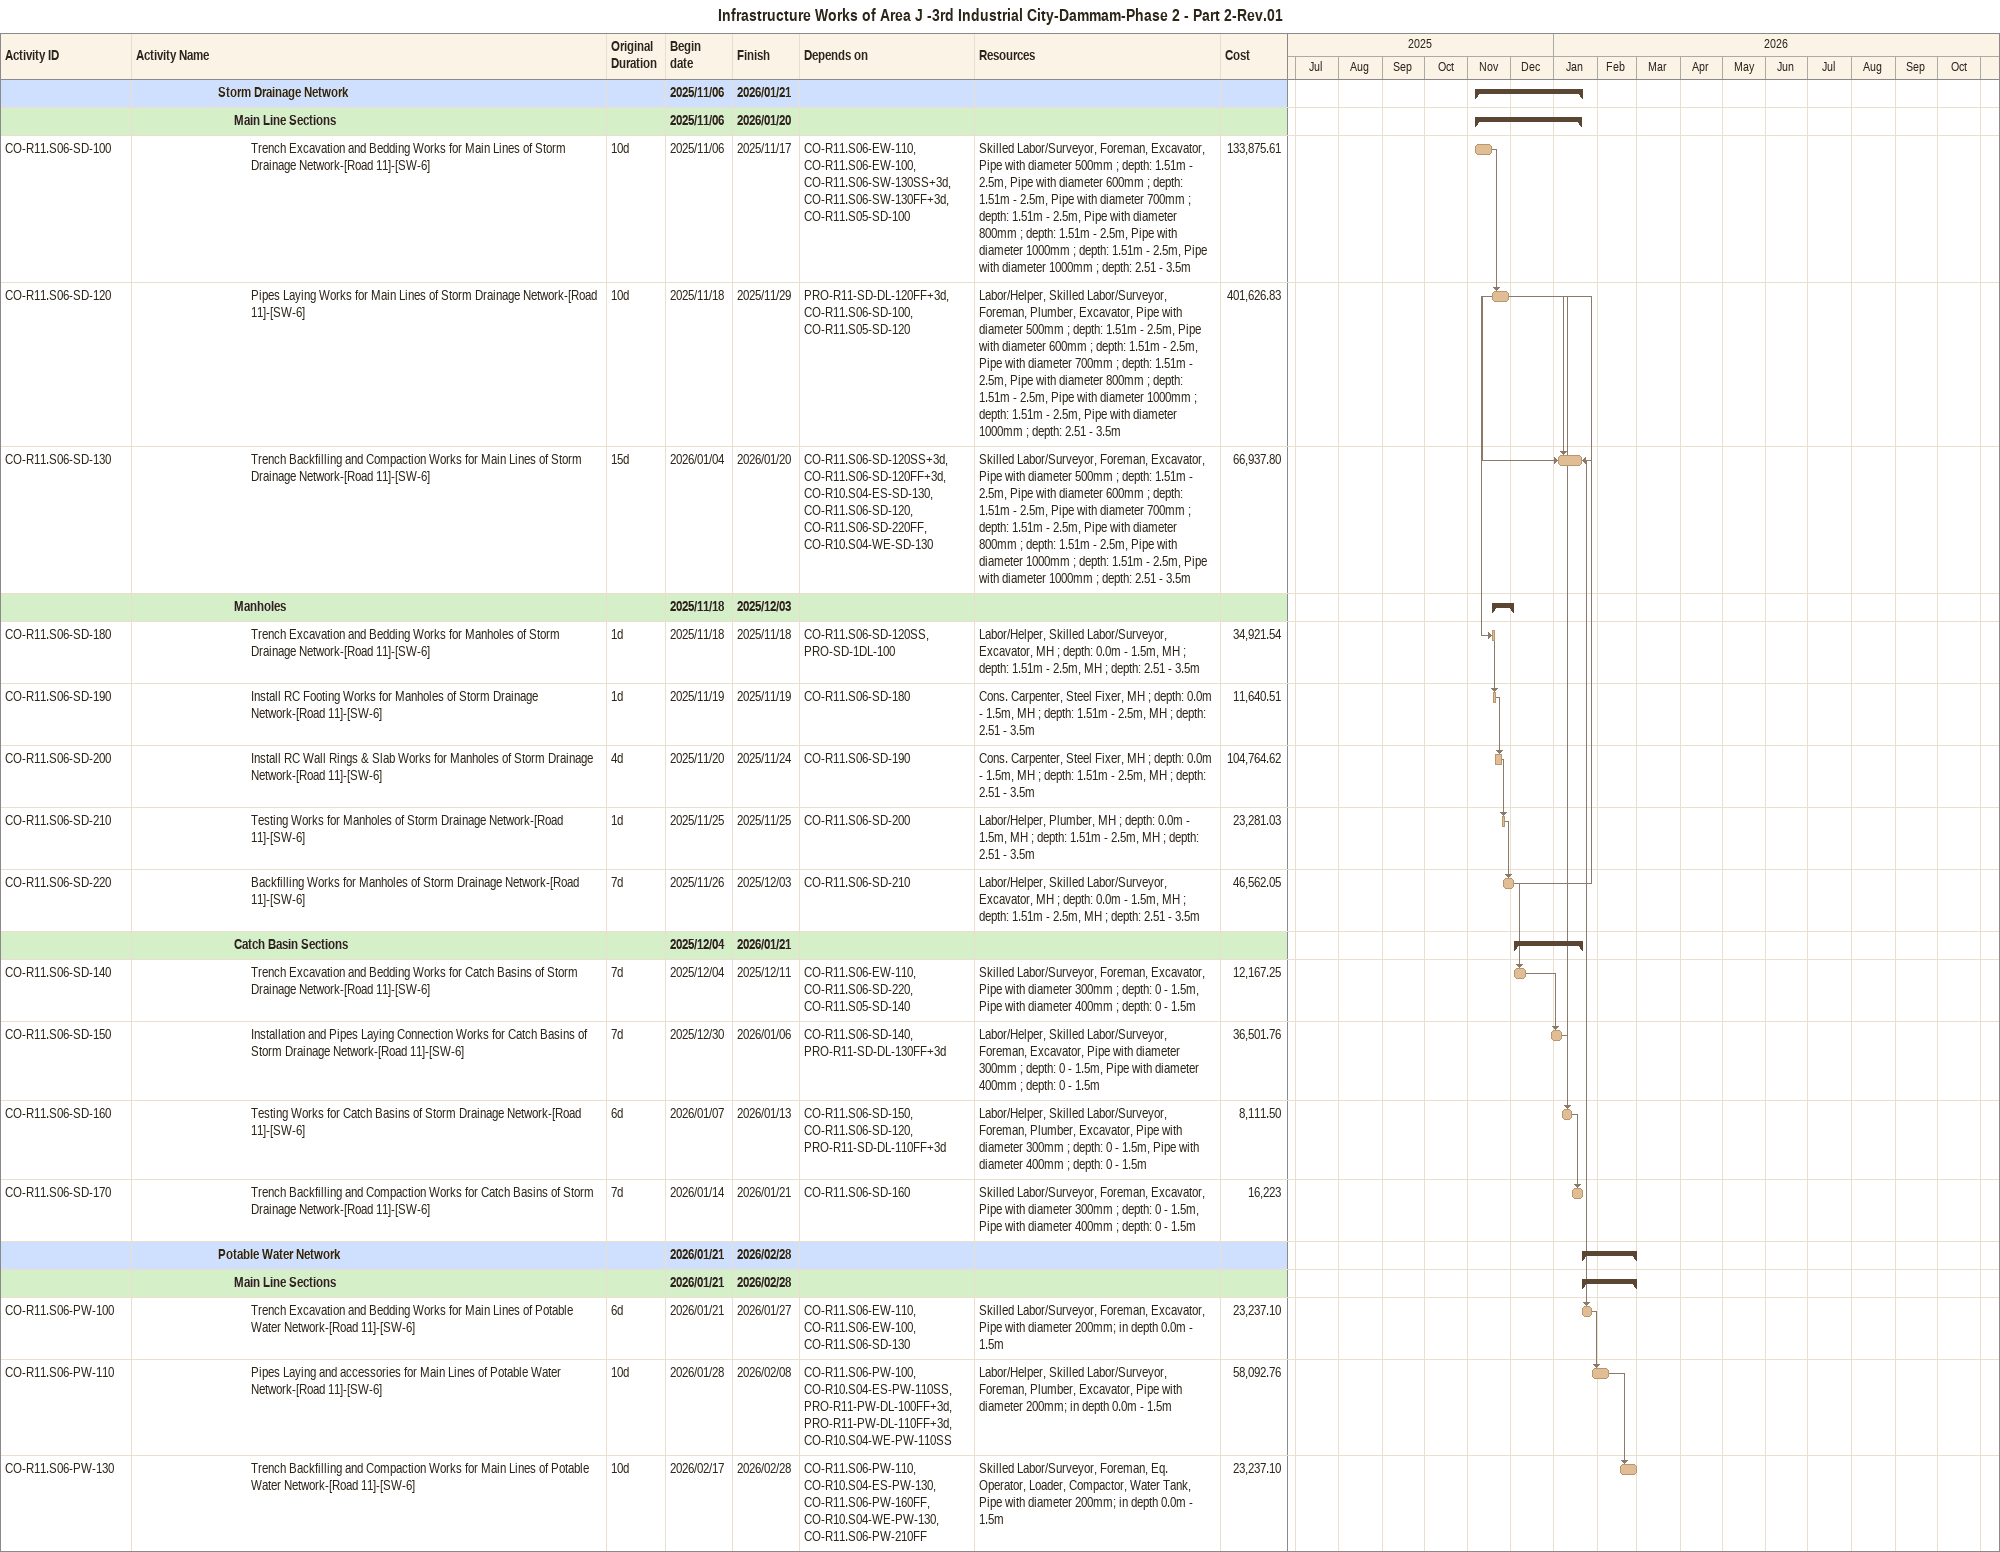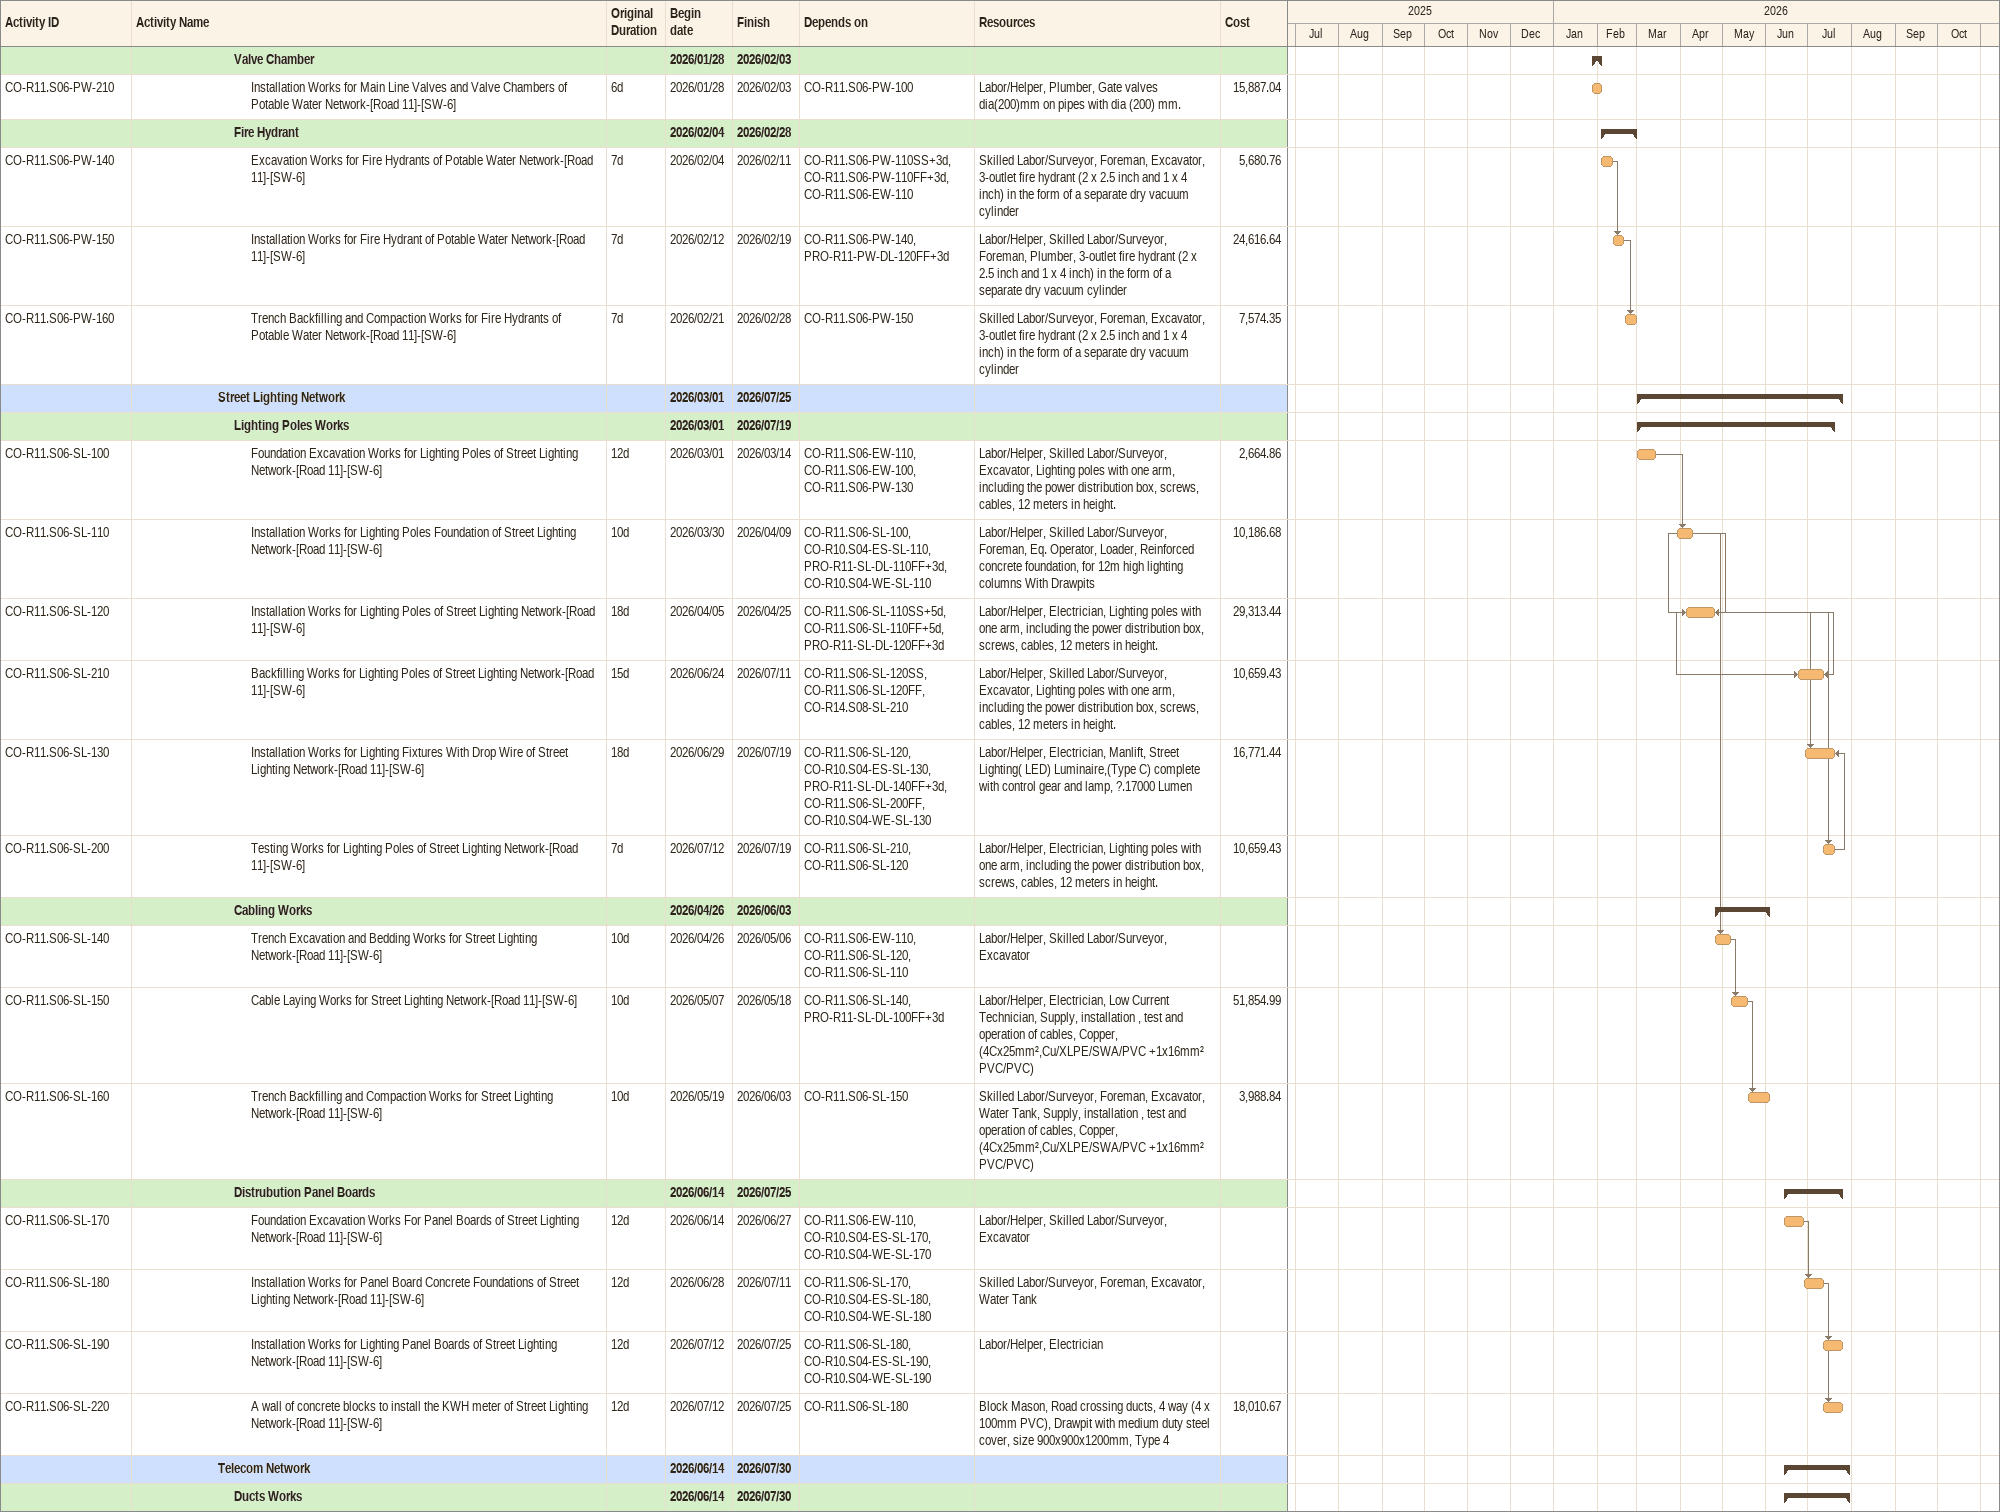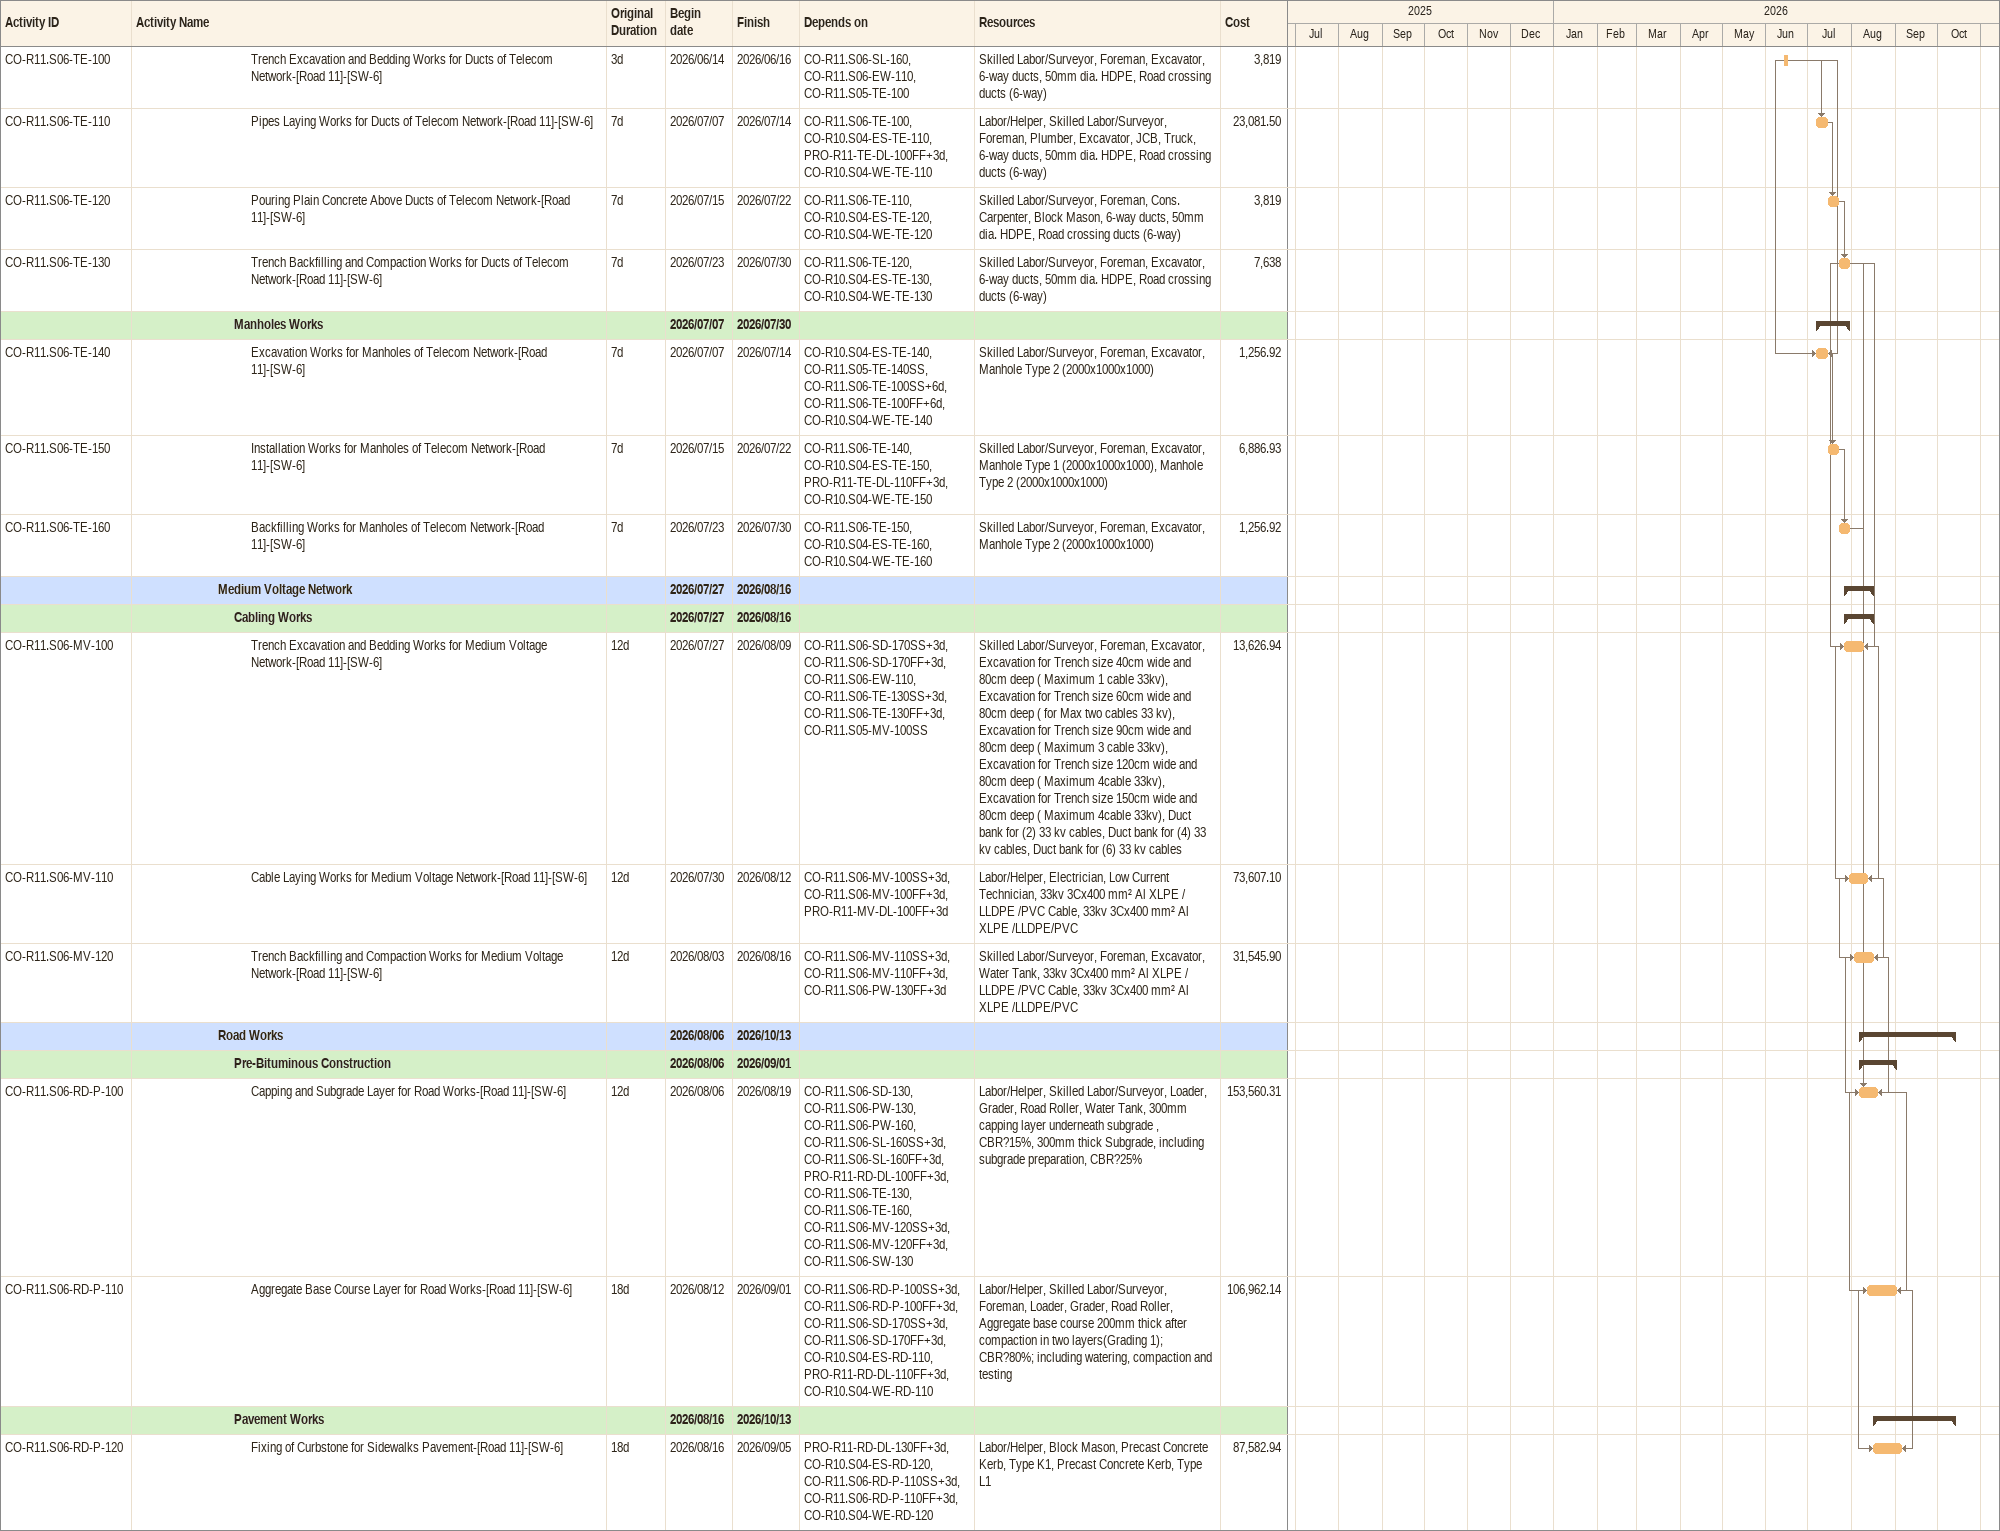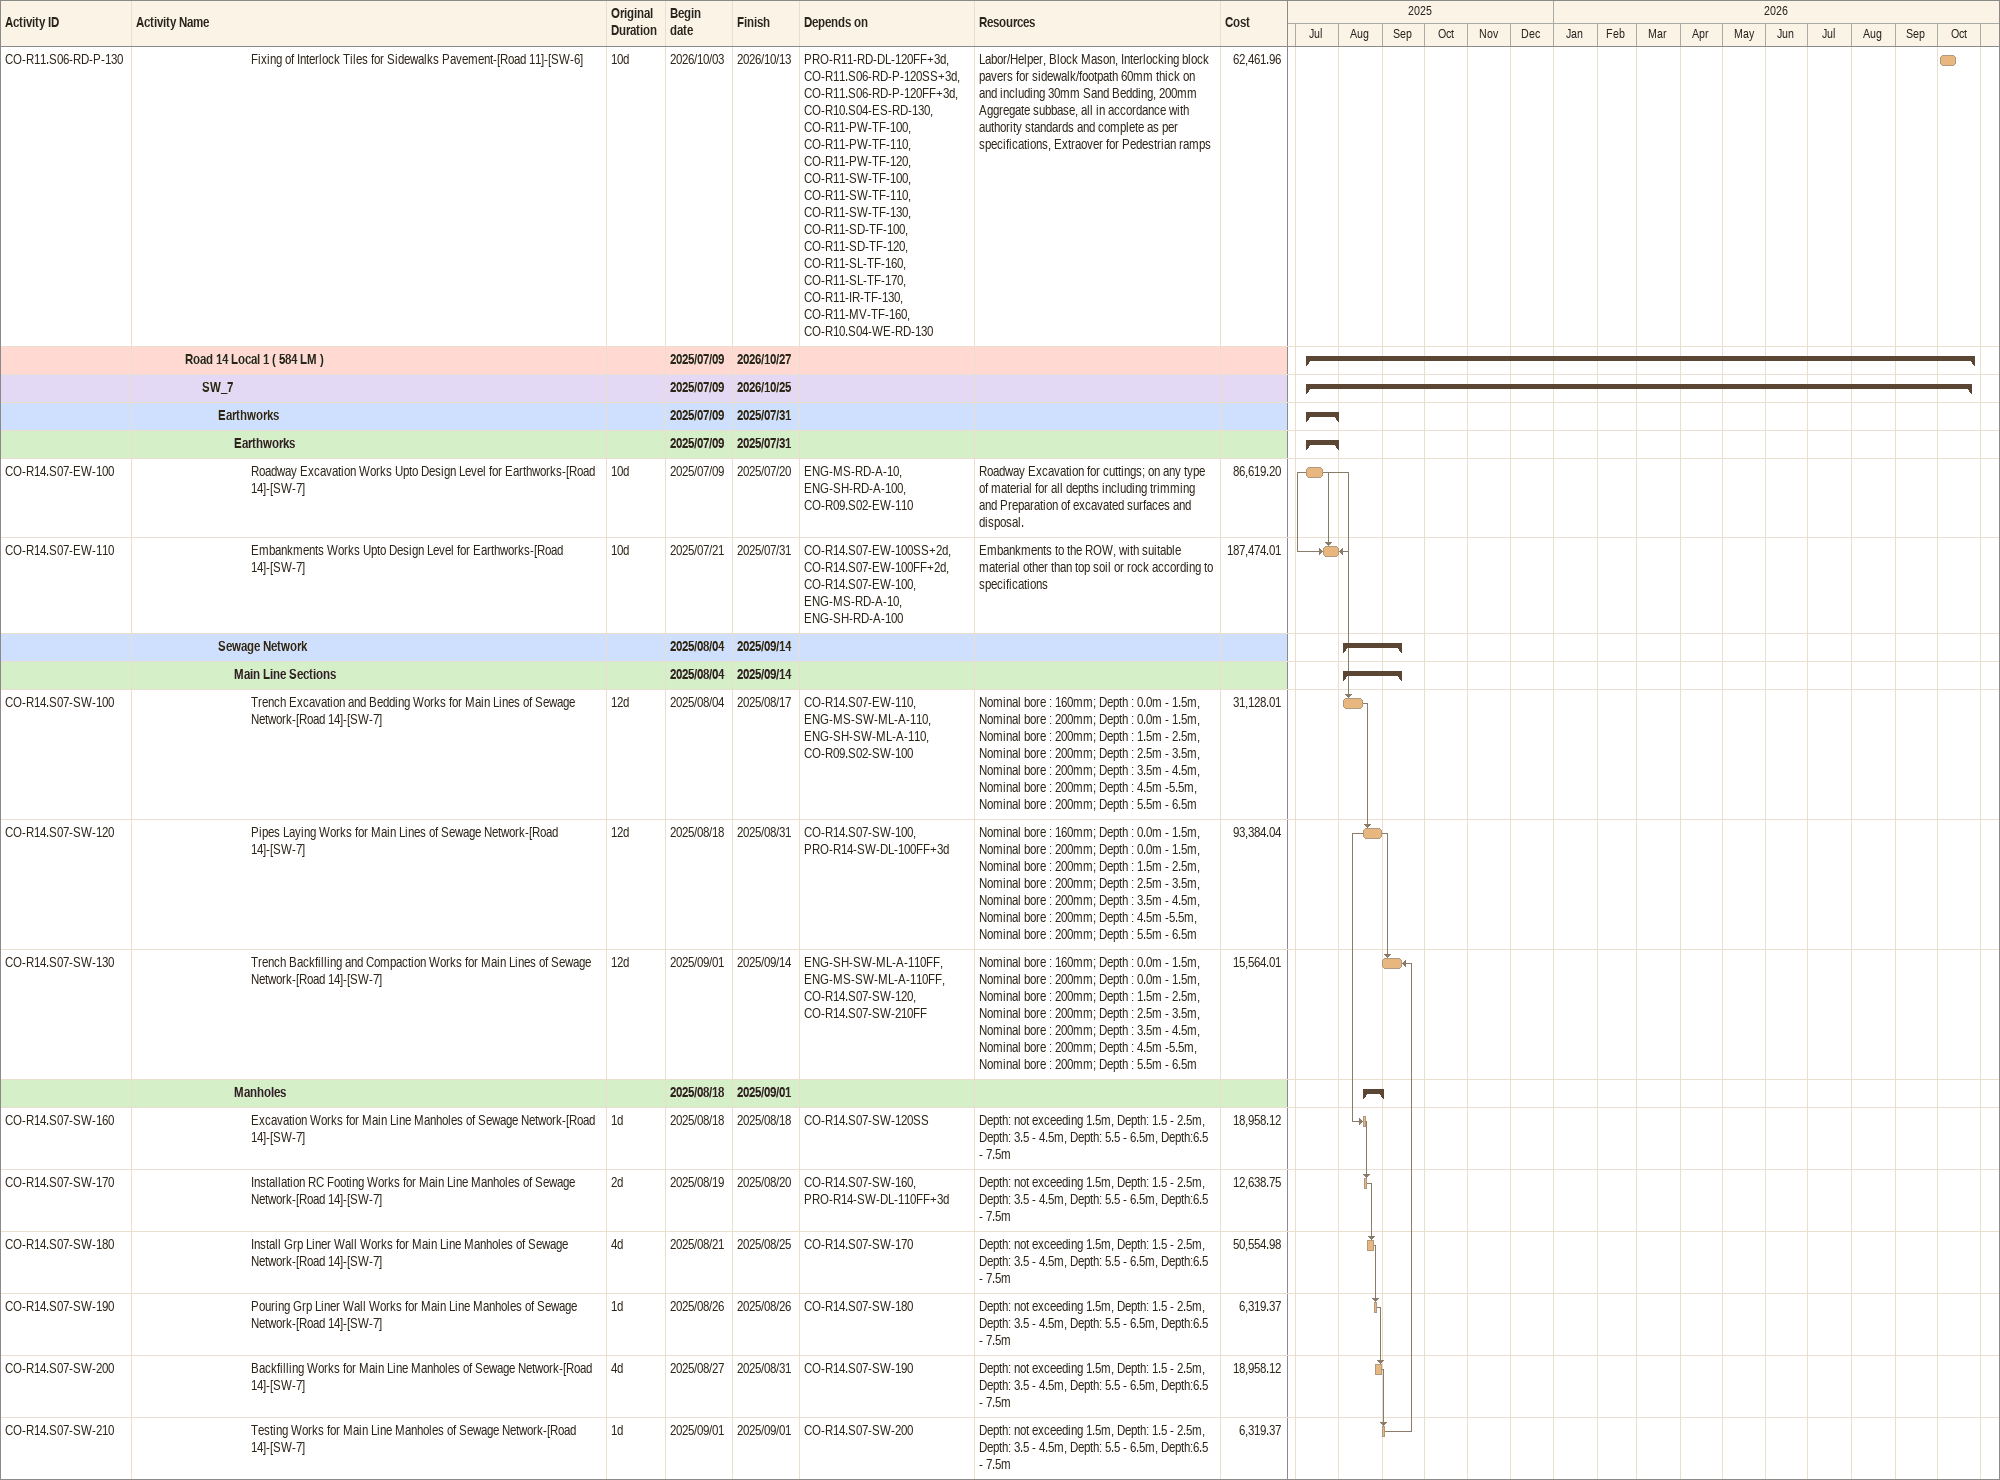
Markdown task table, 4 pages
Infrastructure Works of Area J -3rd Industrial City-Dammam-Phase 2 - Part 2-Rev.01

| ID | Level | Task | Original duration | Start | Finish | Predecessors | Resources | Cost |
|---|---|---|---|---|---|---|---|---|
|  | 6 | **Storm Drainage Network** |  | 2025-11-06 | 2026-01-21 |  |  |  |
|  | 7 | **Main Line Sections** |  | 2025-11-06 | 2026-01-20 |  |  |  |
| CO-R11.S06-SD-100 | 8 | Trench Excavation and Bedding Works for Main Lines of Storm Drainage Network-[Road 11]-[SW-6] | 10d | 2025-11-06 | 2025-11-17 | CO-R11.S06-EW-110, CO-R11.S06-EW-100, CO-R11.S06-SW-130SS+3d, CO-R11.S06-SW-130FF+3d, CO-R11.S05-SD-100 | Skilled Labor/Surveyor, Foreman, Excavator, Pipe with diameter 500mm ; depth: 1.51m - 2.5m, Pipe with diameter 600mm ; depth: 1.51m - 2.5m, Pipe with diameter 700mm ; depth: 1.51m - 2.5m, Pipe with diameter 800mm ; depth: 1.51m - 2.5m, Pipe with diameter 1000mm ; depth: 1.51m - 2.5m, Pipe with diameter 1000mm ; depth: 2.51 - 3.5m | 133875.61 |
| CO-R11.S06-SD-120 | 8 | Pipes Laying Works for Main Lines of Storm Drainage Network-[Road 11]-[SW-6] | 10d | 2025-11-18 | 2025-11-29 | PRO-R11-SD-DL-120FF+3d, CO-R11.S06-SD-100, CO-R11.S05-SD-120 | Labor/Helper, Skilled Labor/Surveyor, Foreman, Plumber, Excavator, Pipe with diameter 500mm ; depth: 1.51m - 2.5m, Pipe with diameter 600mm ; depth: 1.51m - 2.5m, Pipe with diameter 700mm ; depth: 1.51m - 2.5m, Pipe with diameter 800mm ; depth: 1.51m - 2.5m, Pipe with diameter 1000mm ; depth: 1.51m - 2.5m, Pipe with diameter 1000mm ; depth: 2.51 - 3.5m | 401626.83 |
| CO-R11.S06-SD-130 | 8 | Trench Backfilling and Compaction Works for Main Lines of Storm Drainage Network-[Road 11]-[SW-6] | 15d | 2026-01-04 | 2026-01-20 | CO-R11.S06-SD-120SS+3d, CO-R11.S06-SD-120FF+3d, CO-R10.S04-ES-SD-130, CO-R11.S06-SD-120, CO-R11.S06-SD-220FF, CO-R10.S04-WE-SD-130 | Skilled Labor/Surveyor, Foreman, Excavator, Pipe with diameter 500mm ; depth: 1.51m - 2.5m, Pipe with diameter 600mm ; depth: 1.51m - 2.5m, Pipe with diameter 700mm ; depth: 1.51m - 2.5m, Pipe with diameter 800mm ; depth: 1.51m - 2.5m, Pipe with diameter 1000mm ; depth: 1.51m - 2.5m, Pipe with diameter 1000mm ; depth: 2.51 - 3.5m | 66937.80 |
|  | 7 | **Manholes** |  | 2025-11-18 | 2025-12-03 |  |  |  |
| CO-R11.S06-SD-180 | 8 | Trench Excavation and Bedding Works for Manholes of Storm Drainage Network-[Road 11]-[SW-6] | 1d | 2025-11-18 | 2025-11-18 | CO-R11.S06-SD-120SS, PRO-SD-1DL-100 | Labor/Helper, Skilled Labor/Surveyor, Excavator, MH ; depth: 0.0m - 1.5m, MH ; depth: 1.51m - 2.5m, MH ; depth: 2.51 - 3.5m | 34921.54 |
| CO-R11.S06-SD-190 | 8 | Install RC Footing Works for Manholes of Storm Drainage Network-[Road 11]-[SW-6] | 1d | 2025-11-19 | 2025-11-19 | CO-R11.S06-SD-180 | Cons. Carpenter, Steel Fixer, MH ; depth: 0.0m - 1.5m, MH ; depth: 1.51m - 2.5m, MH ; depth: 2.51 - 3.5m | 11640.51 |
| CO-R11.S06-SD-200 | 8 | Install RC Wall Rings & Slab Works for Manholes of Storm Drainage Network-[Road 11]-[SW-6] | 4d | 2025-11-20 | 2025-11-24 | CO-R11.S06-SD-190 | Cons. Carpenter, Steel Fixer, MH ; depth: 0.0m - 1.5m, MH ; depth: 1.51m - 2.5m, MH ; depth: 2.51 - 3.5m | 104764.62 |
| CO-R11.S06-SD-210 | 8 | Testing Works for Manholes of Storm Drainage Network-[Road 11]-[SW-6] | 1d | 2025-11-25 | 2025-11-25 | CO-R11.S06-SD-200 | Labor/Helper, Plumber, MH ; depth: 0.0m - 1.5m, MH ; depth: 1.51m - 2.5m, MH ; depth: 2.51 - 3.5m | 23281.03 |
| CO-R11.S06-SD-220 | 8 | Backfilling Works for Manholes of Storm Drainage Network-[Road 11]-[SW-6] | 7d | 2025-11-26 | 2025-12-03 | CO-R11.S06-SD-210 | Labor/Helper, Skilled Labor/Surveyor, Excavator, MH ; depth: 0.0m - 1.5m, MH ; depth: 1.51m - 2.5m, MH ; depth: 2.51 - 3.5m | 46562.05 |
|  | 7 | **Catch Basin Sections** |  | 2025-12-04 | 2026-01-21 |  |  |  |
| CO-R11.S06-SD-140 | 8 | Trench Excavation and Bedding Works for Catch Basins of Storm Drainage Network-[Road 11]-[SW-6] | 7d | 2025-12-04 | 2025-12-11 | CO-R11.S06-EW-110, CO-R11.S06-SD-220, CO-R11.S05-SD-140 | Skilled Labor/Surveyor, Foreman, Excavator, Pipe with diameter 300mm ; depth: 0 - 1.5m, Pipe with diameter 400mm ; depth: 0 - 1.5m | 12167.25 |
| CO-R11.S06-SD-150 | 8 | Installation and Pipes Laying Connection Works for Catch Basins of Storm Drainage Network-[Road 11]-[SW-6] | 7d | 2025-12-30 | 2026-01-06 | CO-R11.S06-SD-140, PRO-R11-SD-DL-130FF+3d | Labor/Helper, Skilled Labor/Surveyor, Foreman, Excavator, Pipe with diameter 300mm ; depth: 0 - 1.5m, Pipe with diameter 400mm ; depth: 0 - 1.5m | 36501.76 |
| CO-R11.S06-SD-160 | 8 | Testing Works for Catch Basins of Storm Drainage Network-[Road 11]-[SW-6] | 6d | 2026-01-07 | 2026-01-13 | CO-R11.S06-SD-150, CO-R11.S06-SD-120, PRO-R11-SD-DL-110FF+3d | Labor/Helper, Skilled Labor/Surveyor, Foreman, Plumber, Excavator, Pipe with diameter 300mm ; depth: 0 - 1.5m, Pipe with diameter 400mm ; depth: 0 - 1.5m | 8111.50 |
| CO-R11.S06-SD-170 | 8 | Trench Backfilling and Compaction Works for Catch Basins of Storm Drainage Network-[Road 11]-[SW-6] | 7d | 2026-01-14 | 2026-01-21 | CO-R11.S06-SD-160 | Skilled Labor/Surveyor, Foreman, Excavator, Pipe with diameter 300mm ; depth: 0 - 1.5m, Pipe with diameter 400mm ; depth: 0 - 1.5m | 16223 |
|  | 6 | **Potable Water Network** |  | 2026-01-21 | 2026-02-28 |  |  |  |
|  | 7 | **Main Line Sections** |  | 2026-01-21 | 2026-02-28 |  |  |  |
| CO-R11.S06-PW-100 | 8 | Trench Excavation and Bedding Works for Main Lines of Potable Water Network-[Road 11]-[SW-6] | 6d | 2026-01-21 | 2026-01-27 | CO-R11.S06-EW-110, CO-R11.S06-EW-100, CO-R11.S06-SD-130 | Skilled Labor/Surveyor, Foreman, Excavator, Pipe with diameter 200mm; in depth 0.0m - 1.5m | 23237.10 |
| CO-R11.S06-PW-110 | 8 | Pipes Laying and accessories for Main Lines of Potable Water Network-[Road 11]-[SW-6] | 10d | 2026-01-28 | 2026-02-08 | CO-R11.S06-PW-100, CO-R10.S04-ES-PW-110SS, PRO-R11-PW-DL-100FF+3d, PRO-R11-PW-DL-110FF+3d, CO-R10.S04-WE-PW-110SS | Labor/Helper, Skilled Labor/Surveyor, Foreman, Plumber, Excavator, Pipe with diameter 200mm; in depth 0.0m - 1.5m | 58092.76 |
| CO-R11.S06-PW-130 | 8 | Trench Backfilling and Compaction Works for Main Lines of Potable Water Network-[Road 11]-[SW-6] | 10d | 2026-02-17 | 2026-02-28 | CO-R11.S06-PW-110, CO-R10.S04-ES-PW-130, CO-R11.S06-PW-160FF, CO-R10.S04-WE-PW-130, CO-R11.S06-PW-210FF | Skilled Labor/Surveyor, Foreman, Eq. Operator, Loader, Compactor, Water Tank, Pipe with diameter 200mm; in depth 0.0m - 1.5m | 23237.10 |
|  | 7 | **Valve Chamber** |  | 2026-01-28 | 2026-02-03 |  |  |  |
| CO-R11.S06-PW-210 | 8 | Installation Works for Main Line Valves and Valve Chambers of Potable Water Network-[Road 11]-[SW-6] | 6d | 2026-01-28 | 2026-02-03 | CO-R11.S06-PW-100 | Labor/Helper, Plumber, Gate valves dia(200)mm on pipes with dia (200) mm. | 15887.04 |
|  | 7 | **Fire Hydrant** |  | 2026-02-04 | 2026-02-28 |  |  |  |
| CO-R11.S06-PW-140 | 8 | Excavation Works for Fire Hydrants of Potable Water Network-[Road 11]-[SW-6] | 7d | 2026-02-04 | 2026-02-11 | CO-R11.S06-PW-110SS+3d, CO-R11.S06-PW-110FF+3d, CO-R11.S06-EW-110 | Skilled Labor/Surveyor, Foreman, Excavator, 3-outlet fire hydrant (2 x 2.5 inch and 1 x 4 inch) in the form of a separate dry vacuum cylinder | 5680.76 |
| CO-R11.S06-PW-150 | 8 | Installation Works for Fire Hydrant of Potable Water Network-[Road 11]-[SW-6] | 7d | 2026-02-12 | 2026-02-19 | CO-R11.S06-PW-140, PRO-R11-PW-DL-120FF+3d | Labor/Helper, Skilled Labor/Surveyor, Foreman, Plumber, 3-outlet fire hydrant (2 x 2.5 inch and 1 x 4 inch) in the form of a separate dry vacuum cylinder | 24616.64 |
| CO-R11.S06-PW-160 | 8 | Trench Backfilling and Compaction Works for Fire Hydrants of Potable Water Network-[Road 11]-[SW-6] | 7d | 2026-02-21 | 2026-02-28 | CO-R11.S06-PW-150 | Skilled Labor/Surveyor, Foreman, Excavator, 3-outlet fire hydrant (2 x 2.5 inch and 1 x 4 inch) in the form of a separate dry vacuum cylinder | 7574.35 |
|  | 6 | **Street Lighting Network** |  | 2026-03-01 | 2026-07-25 |  |  |  |
|  | 7 | **Lighting Poles Works** |  | 2026-03-01 | 2026-07-19 |  |  |  |
| CO-R11.S06-SL-100 | 8 | Foundation Excavation Works for Lighting Poles of Street Lighting Network-[Road 11]-[SW-6] | 12d | 2026-03-01 | 2026-03-14 | CO-R11.S06-EW-110, CO-R11.S06-EW-100, CO-R11.S06-PW-130 | Labor/Helper, Skilled Labor/Surveyor, Excavator, Lighting poles with one arm, including the power distribution box, screws, cables, 12 meters in height. | 2664.86 |
| CO-R11.S06-SL-110 | 8 | Installation Works for Lighting Poles Foundation of Street Lighting Network-[Road 11]-[SW-6] | 10d | 2026-03-30 | 2026-04-09 | CO-R11.S06-SL-100, CO-R10.S04-ES-SL-110, PRO-R11-SL-DL-110FF+3d, CO-R10.S04-WE-SL-110 | Labor/Helper, Skilled Labor/Surveyor, Foreman, Eq. Operator, Loader, Reinforced concrete foundation, for 12m high lighting columns With Drawpits | 10186.68 |
| CO-R11.S06-SL-120 | 8 | Installation Works for Lighting Poles of Street Lighting Network-[Road 11]-[SW-6] | 18d | 2026-04-05 | 2026-04-25 | CO-R11.S06-SL-110SS+5d, CO-R11.S06-SL-110FF+5d, PRO-R11-SL-DL-120FF+3d | Labor/Helper, Electrician, Lighting poles with one arm, including the power distribution box, screws, cables, 12 meters in height. | 29313.44 |
| CO-R11.S06-SL-210 | 8 | Backfilling Works for Lighting Poles of Street Lighting Network-[Road 11]-[SW-6] | 15d | 2026-06-24 | 2026-07-11 | CO-R11.S06-SL-120SS, CO-R11.S06-SL-120FF, CO-R14.S08-SL-210 | Labor/Helper, Skilled Labor/Surveyor, Excavator, Lighting poles with one arm, including the power distribution box, screws, cables, 12 meters in height. | 10659.43 |
| CO-R11.S06-SL-130 | 8 | Installation Works for Lighting Fixtures With Drop Wire of Street Lighting Network-[Road 11]-[SW-6] | 18d | 2026-06-29 | 2026-07-19 | CO-R11.S06-SL-120, CO-R10.S04-ES-SL-130, PRO-R11-SL-DL-140FF+3d, CO-R11.S06-SL-200FF, CO-R10.S04-WE-SL-130 | Labor/Helper, Electrician, Manlift, Street Lighting( LED) Luminaire,(Type C) complete with control gear and lamp, ?.17000 Lumen | 16771.44 |
| CO-R11.S06-SL-200 | 8 | Testing Works for Lighting Poles of Street Lighting Network-[Road 11]-[SW-6] | 7d | 2026-07-12 | 2026-07-19 | CO-R11.S06-SL-210, CO-R11.S06-SL-120 | Labor/Helper, Electrician, Lighting poles with one arm, including the power distribution box, screws, cables, 12 meters in height. | 10659.43 |
|  | 7 | **Cabling Works** |  | 2026-04-26 | 2026-06-03 |  |  |  |
| CO-R11.S06-SL-140 | 8 | Trench Excavation and Bedding Works for Street Lighting Network-[Road 11]-[SW-6] | 10d | 2026-04-26 | 2026-05-06 | CO-R11.S06-EW-110, CO-R11.S06-SL-120, CO-R11.S06-SL-110 | Labor/Helper, Skilled Labor/Surveyor, Excavator |  |
| CO-R11.S06-SL-150 | 8 | Cable Laying Works for Street Lighting Network-[Road 11]-[SW-6] | 10d | 2026-05-07 | 2026-05-18 | CO-R11.S06-SL-140, PRO-R11-SL-DL-100FF+3d | Labor/Helper, Electrician, Low Current Technician, Supply, installation , test and operation of cables, Copper, (4Cx25mm²,Cu/XLPE/SWA/PVC +1x16mm² PVC/PVC) | 51854.99 |
| CO-R11.S06-SL-160 | 8 | Trench Backfilling and Compaction Works for Street Lighting Network-[Road 11]-[SW-6] | 10d | 2026-05-19 | 2026-06-03 | CO-R11.S06-SL-150 | Skilled Labor/Surveyor, Foreman, Excavator, Water Tank, Supply, installation , test and operation of cables, Copper, (4Cx25mm²,Cu/XLPE/SWA/PVC +1x16mm² PVC/PVC) | 3988.84 |
|  | 7 | **Distrubution Panel Boards** |  | 2026-06-14 | 2026-07-25 |  |  |  |
| CO-R11.S06-SL-170 | 8 | Foundation Excavation Works For Panel Boards of Street Lighting Network-[Road 11]-[SW-6] | 12d | 2026-06-14 | 2026-06-27 | CO-R11.S06-EW-110, CO-R10.S04-ES-SL-170, CO-R10.S04-WE-SL-170 | Labor/Helper, Skilled Labor/Surveyor, Excavator |  |
| CO-R11.S06-SL-180 | 8 | Installation Works for Panel Board Concrete Foundations of Street Lighting Network-[Road 11]-[SW-6] | 12d | 2026-06-28 | 2026-07-11 | CO-R11.S06-SL-170, CO-R10.S04-ES-SL-180, CO-R10.S04-WE-SL-180 | Skilled Labor/Surveyor, Foreman, Excavator, Water Tank |  |
| CO-R11.S06-SL-190 | 8 | Installation Works for Lighting Panel Boards of Street Lighting Network-[Road 11]-[SW-6] | 12d | 2026-07-12 | 2026-07-25 | CO-R11.S06-SL-180, CO-R10.S04-ES-SL-190, CO-R10.S04-WE-SL-190 | Labor/Helper, Electrician |  |
| CO-R11.S06-SL-220 | 8 | A wall of concrete blocks to install the KWH meter of Street Lighting Network-[Road 11]-[SW-6] | 12d | 2026-07-12 | 2026-07-25 | CO-R11.S06-SL-180 | Block Mason, Road crossing ducts, 4 way (4 x 100mm PVC), Drawpit with medium duty steel cover, size 900x900x1200mm, Type 4 | 18010.67 |
|  | 6 | **Telecom Network** |  | 2026-06-14 | 2026-07-30 |  |  |  |
|  | 7 | **Ducts Works** |  | 2026-06-14 | 2026-07-30 |  |  |  |
| CO-R11.S06-TE-100 | 8 | Trench Excavation and Bedding Works for Ducts of Telecom Network-[Road 11]-[SW-6] | 3d | 2026-06-14 | 2026-06-16 | CO-R11.S06-SL-160, CO-R11.S06-EW-110, CO-R11.S05-TE-100 | Skilled Labor/Surveyor, Foreman, Excavator, 6-way ducts, 50mm dia. HDPE, Road crossing ducts (6-way) | 3819 |
| CO-R11.S06-TE-110 | 8 | Pipes Laying Works for Ducts of Telecom Network-[Road 11]-[SW-6] | 7d | 2026-07-07 | 2026-07-14 | CO-R11.S06-TE-100, CO-R10.S04-ES-TE-110, PRO-R11-TE-DL-100FF+3d, CO-R10.S04-WE-TE-110 | Labor/Helper, Skilled Labor/Surveyor, Foreman, Plumber, Excavator, JCB, Truck, 6-way ducts, 50mm dia. HDPE, Road crossing ducts (6-way) | 23081.50 |
| CO-R11.S06-TE-120 | 8 | Pouring Plain Concrete Above Ducts of Telecom Network-[Road 11]-[SW-6] | 7d | 2026-07-15 | 2026-07-22 | CO-R11.S06-TE-110, CO-R10.S04-ES-TE-120, CO-R10.S04-WE-TE-120 | Skilled Labor/Surveyor, Foreman, Cons. Carpenter, Block Mason, 6-way ducts, 50mm dia. HDPE, Road crossing ducts (6-way) | 3819 |
| CO-R11.S06-TE-130 | 8 | Trench Backfilling and Compaction Works for Ducts of Telecom Network-[Road 11]-[SW-6] | 7d | 2026-07-23 | 2026-07-30 | CO-R11.S06-TE-120, CO-R10.S04-ES-TE-130, CO-R10.S04-WE-TE-130 | Skilled Labor/Surveyor, Foreman, Excavator, 6-way ducts, 50mm dia. HDPE, Road crossing ducts (6-way) | 7638 |
|  | 7 | **Manholes Works** |  | 2026-07-07 | 2026-07-30 |  |  |  |
| CO-R11.S06-TE-140 | 8 | Excavation Works for Manholes of Telecom Network-[Road 11]-[SW-6] | 7d | 2026-07-07 | 2026-07-14 | CO-R10.S04-ES-TE-140, CO-R11.S05-TE-140SS, CO-R11.S06-TE-100SS+6d, CO-R11.S06-TE-100FF+6d, CO-R10.S04-WE-TE-140 | Skilled Labor/Surveyor, Foreman, Excavator, Manhole Type 2 (2000x1000x1000) | 1256.92 |
| CO-R11.S06-TE-150 | 8 | Installation Works for Manholes of Telecom Network-[Road 11]-[SW-6] | 7d | 2026-07-15 | 2026-07-22 | CO-R11.S06-TE-140, CO-R10.S04-ES-TE-150, PRO-R11-TE-DL-110FF+3d, CO-R10.S04-WE-TE-150 | Skilled Labor/Surveyor, Foreman, Excavator, Manhole Type 1 (2000x1000x1000), Manhole Type 2 (2000x1000x1000) | 6886.93 |
| CO-R11.S06-TE-160 | 8 | Backfilling Works for Manholes of Telecom Network-[Road 11]-[SW-6] | 7d | 2026-07-23 | 2026-07-30 | CO-R11.S06-TE-150, CO-R10.S04-ES-TE-160, CO-R10.S04-WE-TE-160 | Skilled Labor/Surveyor, Foreman, Excavator, Manhole Type 2 (2000x1000x1000) | 1256.92 |
|  | 6 | **Medium Voltage Network** |  | 2026-07-27 | 2026-08-16 |  |  |  |
|  | 7 | **Cabling Works** |  | 2026-07-27 | 2026-08-16 |  |  |  |
| CO-R11.S06-MV-100 | 8 | Trench Excavation and Bedding Works for Medium Voltage Network-[Road 11]-[SW-6] | 12d | 2026-07-27 | 2026-08-09 | CO-R11.S06-SD-170SS+3d, CO-R11.S06-SD-170FF+3d, CO-R11.S06-EW-110, CO-R11.S06-TE-130SS+3d, CO-R11.S06-TE-130FF+3d, CO-R11.S05-MV-100SS | Skilled Labor/Surveyor, Foreman, Excavator, Excavation for Trench size 40cm wide and 80cm deep ( Maximum 1 cable 33kv), Excavation for Trench size 60cm wide and 80cm deep ( for Max two cables 33 kv), Excavation for Trench size 90cm wide and 80cm deep ( Maximum 3 cable 33kv), Excavation for Trench size 120cm wide and 80cm deep ( Maximum 4cable 33kv), Excavation for Trench size 150cm wide and 80cm deep ( Maximum 4cable 33kv), Duct bank for (2) 33 kv cables, Duct bank for (4) 33 kv cables, Duct bank for (6) 33 kv cables | 13626.94 |
| CO-R11.S06-MV-110 | 8 | Cable Laying Works for Medium Voltage Network-[Road 11]-[SW-6] | 12d | 2026-07-30 | 2026-08-12 | CO-R11.S06-MV-100SS+3d, CO-R11.S06-MV-100FF+3d, PRO-R11-MV-DL-100FF+3d | Labor/Helper, Electrician, Low Current Technician, 33kv 3Cx400 mm² Al XLPE / LLDPE /PVC Cable, 33kv 3Cx400 mm² Al XLPE /LLDPE/PVC | 73607.10 |
| CO-R11.S06-MV-120 | 8 | Trench Backfilling and Compaction Works for Medium Voltage Network-[Road 11]-[SW-6] | 12d | 2026-08-03 | 2026-08-16 | CO-R11.S06-MV-110SS+3d, CO-R11.S06-MV-110FF+3d, CO-R11.S06-PW-130FF+3d | Skilled Labor/Surveyor, Foreman, Excavator, Water Tank, 33kv 3Cx400 mm² Al XLPE / LLDPE /PVC Cable, 33kv 3Cx400 mm² Al XLPE /LLDPE/PVC | 31545.90 |
|  | 6 | **Road Works** |  | 2026-08-06 | 2026-10-13 |  |  |  |
|  | 7 | **Pre-Bituminous Construction** |  | 2026-08-06 | 2026-09-01 |  |  |  |
| CO-R11.S06-RD-P-100 | 8 | Capping and Subgrade Layer for Road Works-[Road 11]-[SW-6] | 12d | 2026-08-06 | 2026-08-19 | CO-R11.S06-SD-130, CO-R11.S06-PW-130, CO-R11.S06-PW-160, CO-R11.S06-SL-160SS+3d, CO-R11.S06-SL-160FF+3d, PRO-R11-RD-DL-100FF+3d, CO-R11.S06-TE-130, CO-R11.S06-TE-160, CO-R11.S06-MV-120SS+3d, CO-R11.S06-MV-120FF+3d, CO-R11.S06-SW-130 | Labor/Helper, Skilled Labor/Surveyor, Loader, Grader, Road Roller, Water Tank, 300mm capping layer underneath subgrade , CBR?15%, 300mm thick Subgrade, including subgrade preparation, CBR?25% | 153560.31 |
| CO-R11.S06-RD-P-110 | 8 | Aggregate Base Course Layer for Road Works-[Road 11]-[SW-6] | 18d | 2026-08-12 | 2026-09-01 | CO-R11.S06-RD-P-100SS+3d, CO-R11.S06-RD-P-100FF+3d, CO-R11.S06-SD-170SS+3d, CO-R11.S06-SD-170FF+3d, CO-R10.S04-ES-RD-110, PRO-R11-RD-DL-110FF+3d, CO-R10.S04-WE-RD-110 | Labor/Helper, Skilled Labor/Surveyor, Foreman, Loader, Grader, Road Roller, Aggregate base course 200mm thick after compaction in two layers(Grading 1); CBR?80%; including watering, compaction and testing | 106962.14 |
|  | 7 | **Pavement Works** |  | 2026-08-16 | 2026-10-13 |  |  |  |
| CO-R11.S06-RD-P-120 | 8 | Fixing of Curbstone for Sidewalks Pavement-[Road 11]-[SW-6] | 18d | 2026-08-16 | 2026-09-05 | PRO-R11-RD-DL-130FF+3d, CO-R10.S04-ES-RD-120, CO-R11.S06-RD-P-110SS+3d, CO-R11.S06-RD-P-110FF+3d, CO-R10.S04-WE-RD-120 | Labor/Helper, Block Mason, Precast Concrete Kerb, Type K1, Precast Concrete Kerb, Type L1 | 87582.94 |
| CO-R11.S06-RD-P-130 | 8 | Fixing of Interlock Tiles for Sidewalks Pavement-[Road 11]-[SW-6] | 10d | 2026-10-03 | 2026-10-13 | PRO-R11-RD-DL-120FF+3d, CO-R11.S06-RD-P-120SS+3d, CO-R11.S06-RD-P-120FF+3d, CO-R10.S04-ES-RD-130, CO-R11-PW-TF-100, CO-R11-PW-TF-110, CO-R11-PW-TF-120, CO-R11-SW-TF-100, CO-R11-SW-TF-110, CO-R11-SW-TF-130, CO-R11-SD-TF-100, CO-R11-SD-TF-120, CO-R11-SL-TF-160, CO-R11-SL-TF-170, CO-R11-IR-TF-130, CO-R11-MV-TF-160, CO-R10.S04-WE-RD-130 | Labor/Helper, Block Mason, Interlocking block pavers for sidewalk/footpath 60mm thick on and including 30mm Sand Bedding, 200mm Aggregate subbase, all in accordance with authority standards and complete as per specifications, Extraover for Pedestrian ramps | 62461.96 |
|  | 4 | **Road 14 Local 1 ( 584 LM )** |  | 2025-07-09 | 2026-10-27 |  |  |  |
|  | 5 | **SW_7** |  | 2025-07-09 | 2026-10-25 |  |  |  |
|  | 6 | **Earthworks** |  | 2025-07-09 | 2025-07-31 |  |  |  |
|  | 7 | **Earthworks** |  | 2025-07-09 | 2025-07-31 |  |  |  |
| CO-R14.S07-EW-100 | 8 | Roadway Excavation Works Upto Design Level for Earthworks-[Road 14]-[SW-7] | 10d | 2025-07-09 | 2025-07-20 | ENG-MS-RD-A-10, ENG-SH-RD-A-100, CO-R09.S02-EW-110 | Roadway Excavation for cuttings; on any type of material for all depths including trimming and Preparation of excavated surfaces and disposal. | 86619.20 |
| CO-R14.S07-EW-110 | 8 | Embankments Works Upto Design Level for Earthworks-[Road 14]-[SW-7] | 10d | 2025-07-21 | 2025-07-31 | CO-R14.S07-EW-100SS+2d, CO-R14.S07-EW-100FF+2d, CO-R14.S07-EW-100, ENG-MS-RD-A-10, ENG-SH-RD-A-100 | Embankments to the ROW, with suitable material other than top soil or rock according to specifications | 187474.01 |
|  | 6 | **Sewage Network** |  | 2025-08-04 | 2025-09-14 |  |  |  |
|  | 7 | **Main Line Sections** |  | 2025-08-04 | 2025-09-14 |  |  |  |
| CO-R14.S07-SW-100 | 8 | Trench Excavation and Bedding Works for Main Lines of Sewage Network-[Road 14]-[SW-7] | 12d | 2025-08-04 | 2025-08-17 | CO-R14.S07-EW-110, ENG-MS-SW-ML-A-110, ENG-SH-SW-ML-A-110, CO-R09.S02-SW-100 | Nominal bore : 160mm; Depth : 0.0m - 1.5m, Nominal bore : 200mm; Depth : 0.0m - 1.5m, Nominal bore : 200mm; Depth : 1.5m - 2.5m, Nominal bore : 200mm; Depth : 2.5m - 3.5m, Nominal bore : 200mm; Depth : 3.5m - 4.5m, Nominal bore : 200mm; Depth : 4.5m -5.5m, Nominal bore : 200mm; Depth : 5.5m - 6.5m | 31128.01 |
| CO-R14.S07-SW-120 | 8 | Pipes Laying Works for Main Lines of Sewage Network-[Road 14]-[SW-7] | 12d | 2025-08-18 | 2025-08-31 | CO-R14.S07-SW-100, PRO-R14-SW-DL-100FF+3d | Nominal bore : 160mm; Depth : 0.0m - 1.5m, Nominal bore : 200mm; Depth : 0.0m - 1.5m, Nominal bore : 200mm; Depth : 1.5m - 2.5m, Nominal bore : 200mm; Depth : 2.5m - 3.5m, Nominal bore : 200mm; Depth : 3.5m - 4.5m, Nominal bore : 200mm; Depth : 4.5m -5.5m, Nominal bore : 200mm; Depth : 5.5m - 6.5m | 93384.04 |
| CO-R14.S07-SW-130 | 8 | Trench Backfilling and Compaction Works for Main Lines of Sewage Network-[Road 14]-[SW-7] | 12d | 2025-09-01 | 2025-09-14 | ENG-SH-SW-ML-A-110FF, ENG-MS-SW-ML-A-110FF, CO-R14.S07-SW-120, CO-R14.S07-SW-210FF | Nominal bore : 160mm; Depth : 0.0m - 1.5m, Nominal bore : 200mm; Depth : 0.0m - 1.5m, Nominal bore : 200mm; Depth : 1.5m - 2.5m, Nominal bore : 200mm; Depth : 2.5m - 3.5m, Nominal bore : 200mm; Depth : 3.5m - 4.5m, Nominal bore : 200mm; Depth : 4.5m -5.5m, Nominal bore : 200mm; Depth : 5.5m - 6.5m | 15564.01 |
|  | 7 | **Manholes** |  | 2025-08-18 | 2025-09-01 |  |  |  |
| CO-R14.S07-SW-160 | 8 | Excavation Works for Main Line Manholes of Sewage Network-[Road 14]-[SW-7] | 1d | 2025-08-18 | 2025-08-18 | CO-R14.S07-SW-120SS | Depth: not exceeding 1.5m, Depth: 1.5 - 2.5m, Depth: 3.5 - 4.5m, Depth: 5.5 - 6.5m, Depth:6.5 - 7.5m | 18958.12 |
| CO-R14.S07-SW-170 | 8 | Installation RC Footing Works for Main Line Manholes of Sewage Network-[Road 14]-[SW-7] | 2d | 2025-08-19 | 2025-08-20 | CO-R14.S07-SW-160, PRO-R14-SW-DL-110FF+3d | Depth: not exceeding 1.5m, Depth: 1.5 - 2.5m, Depth: 3.5 - 4.5m, Depth: 5.5 - 6.5m, Depth:6.5 - 7.5m | 12638.75 |
| CO-R14.S07-SW-180 | 8 | Install Grp Liner Wall Works for Main Line Manholes of Sewage Network-[Road 14]-[SW-7] | 4d | 2025-08-21 | 2025-08-25 | CO-R14.S07-SW-170 | Depth: not exceeding 1.5m, Depth: 1.5 - 2.5m, Depth: 3.5 - 4.5m, Depth: 5.5 - 6.5m, Depth:6.5 - 7.5m | 50554.98 |
| CO-R14.S07-SW-190 | 8 | Pouring Grp Liner Wall Works for Main Line Manholes of Sewage Network-[Road 14]-[SW-7] | 1d | 2025-08-26 | 2025-08-26 | CO-R14.S07-SW-180 | Depth: not exceeding 1.5m, Depth: 1.5 - 2.5m, Depth: 3.5 - 4.5m, Depth: 5.5 - 6.5m, Depth:6.5 - 7.5m | 6319.37 |
| CO-R14.S07-SW-200 | 8 | Backfilling Works for Main Line Manholes of Sewage Network-[Road 14]-[SW-7] | 4d | 2025-08-27 | 2025-08-31 | CO-R14.S07-SW-190 | Depth: not exceeding 1.5m, Depth: 1.5 - 2.5m, Depth: 3.5 - 4.5m, Depth: 5.5 - 6.5m, Depth:6.5 - 7.5m | 18958.12 |
| CO-R14.S07-SW-210 | 8 | Testing Works for Main Line Manholes of Sewage Network-[Road 14]-[SW-7] | 1d | 2025-09-01 | 2025-09-01 | CO-R14.S07-SW-200 | Depth: not exceeding 1.5m, Depth: 1.5 - 2.5m, Depth: 3.5 - 4.5m, Depth: 5.5 - 6.5m, Depth:6.5 - 7.5m | 6319.37 |
